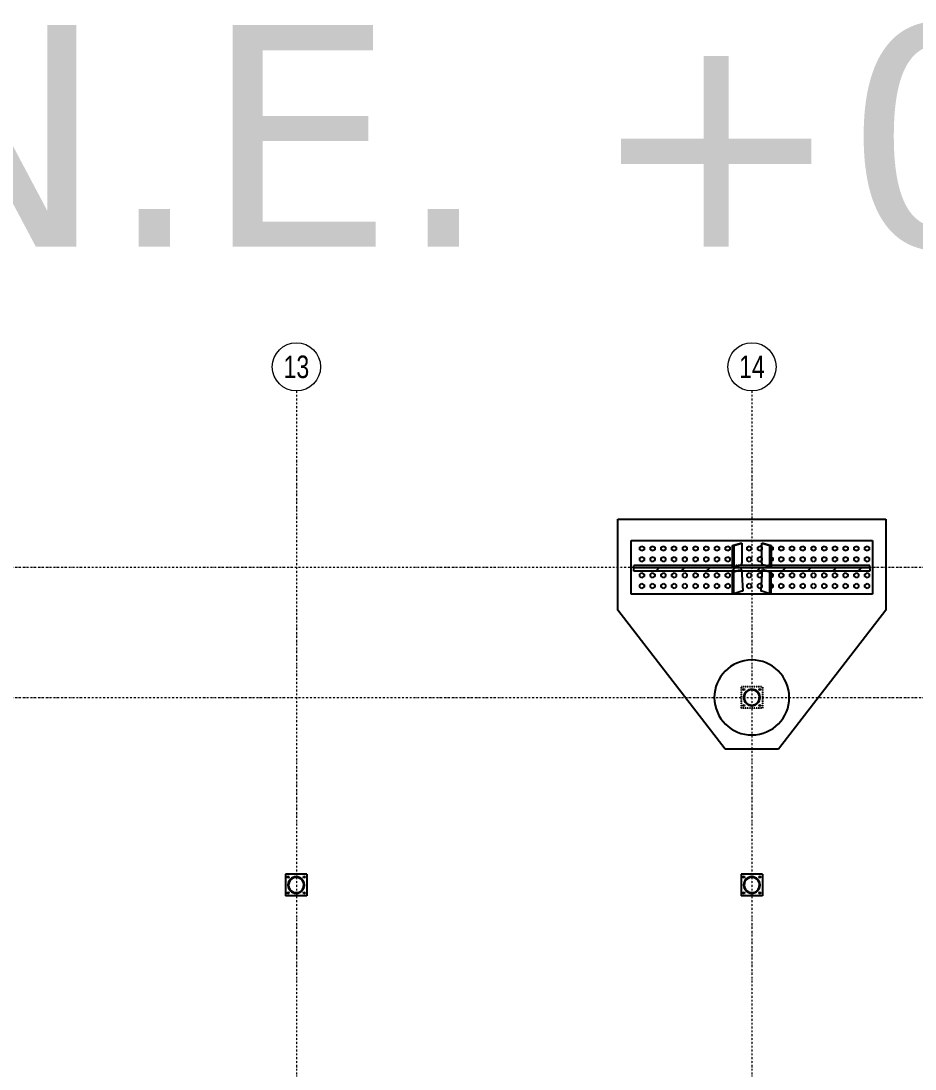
# Model space of a CAD drawing. Header units: millimetres. Extents: x 1541 to 289025, y -12015 to 47026.
# Drawn here: x 14821 to 16030, y -10196 to -8778 of the extents above; entities that cross this region are included whole.
import ezdxf
from ezdxf.enums import TextEntityAlignment as Align

# ---------------------------------------------------------------- set-up
doc = ezdxf.new("R2010")
doc.units = ezdxf.units.MM
doc.header["$LTSCALE"] = 0.1
for name, pattern in [('DASHDOTX2', [50.8, 25.4, -12.7, 0, -12.7]), ('DXK_LINE_DOT2', [3.9198, 1.9599, -1.9599]), ('Grid Line', [3.33375, 1.905, -0.47625, 0.47625, -0.47625])]:
    doc.linetypes.add(name, pattern=pattern)
doc.layers.get('0').update_dxf_attribs({"color": 255})
doc.layers.add('E_EJES', color=8, linetype='Continuous', lineweight=9)
doc.layers.add('E_EJES-1', color=8, linetype='Grid Line', lineweight=9)
doc.layers.add('TEXTO GENRAL', color=3, linetype='Continuous')
doc.styles.add('Swis721 LtCn BT_1', font='swisscl.ttf', dxfattribs={"height": 0.42})
doc.styles.add('TEXTO GENERAL', font='verdana.ttf', dxfattribs={"height": 0.9})

msp = doc.modelspace()

# ---------------------------------------------------------------- hatches: boundary and pattern name
at = {"linetype": 'Continuous'}
h = msp.add_hatch(dxfattribs=at)
h.set_pattern_fill('', scale=7.611392, style=0, pattern_type=0)
h.set_pattern_definition([(45, (15650.144, -9517.53), (-17.088, 17.088), [])])
h.paths.add_polyline_path([(15969.1, -9517.5), (15650.1, -9517.5), (15650.1, -9518.3), (15650.3, -9522.2), (15968.9, -9522.2), (15969.1, -9518.3)])
h = msp.add_hatch(dxfattribs=at)
h.set_pattern_fill('', scale=7.611392, style=0, pattern_type=0)
h.set_pattern_definition([(45, (15820.448, -9690.706), (-17.088, 17.088), [])])
h.paths.add_polyline_path([(15820.7, -9692.9), (15820.4, -9690.7), (15819.8, -9688.6), (15818.8, -9686.7), (15817.4, -9685), (15815.7, -9683.7), (15813.8, -9682.6), (15811.8, -9682), (15809.6, -9681.8), (15807.4, -9682), (15805.4, -9682.6), (15803.5, -9683.7), (15801.8, -9685), (15800.4, -9686.7), (15799.4, -9688.6), (15798.8, -9690.7), (15798.6, -9692.9), (15798.8, -9695), (15799.4, -9697.1), (15800.4, -9699), (15801.8, -9700.7), (15803.5, -9702.1), (15805.4, -9703.1), (15807.4, -9703.7), (15809.6, -9703.9), (15811.8, -9703.7), (15813.8, -9703.1), (15815.7, -9702.1), (15817.4, -9700.7), (15818.8, -9699), (15819.8, -9697.1), (15820.4, -9695)])
h.paths.add_polyline_path([(15819.1, -9696.8), (15818.2, -9698.6), (15816.9, -9700.2), (15815.3, -9701.5), (15813.6, -9702.4), (15811.6, -9703), (15809.6, -9703.2), (15807.6, -9703), (15805.7, -9702.4), (15803.9, -9701.5), (15802.3, -9700.2), (15801, -9698.6), (15800.1, -9696.8), (15799.5, -9694.9), (15799.3, -9692.9), (15799.5, -9690.8), (15800.1, -9688.9), (15801, -9687.1), (15802.3, -9685.6), (15803.9, -9684.3), (15805.7, -9683.3), (15807.6, -9682.7), (15809.6, -9682.5), (15811.6, -9682.7), (15813.6, -9683.3), (15815.3, -9684.3), (15816.9, -9685.6), (15818.2, -9687.1), (15819.1, -9688.9), (15819.7, -9690.8), (15819.9, -9692.9), (15819.7, -9694.9)])
h = msp.add_hatch(color=96, dxfattribs=at)
h.paths.add_polyline_path([(15204.5, -9946.6), (15204.3, -9944.4), (15203.7, -9942.4), (15202.6, -9940.4), (15201.3, -9938.8), (15199.6, -9937.4), (15197.7, -9936.4), (15195.6, -9935.7), (15193.4, -9935.5), (15191.3, -9935.7), (15189.2, -9936.4), (15187.3, -9937.4), (15185.6, -9938.8), (15184.3, -9940.4), (15183.2, -9942.4), (15182.6, -9944.4), (15182.4, -9946.6), (15182.6, -9948.7), (15183.2, -9950.8), (15184.3, -9952.7), (15185.6, -9954.4), (15187.3, -9955.8), (15189.2, -9956.8), (15191.3, -9957.4), (15193.4, -9957.6), (15195.6, -9957.4), (15197.7, -9956.8), (15199.6, -9955.8), (15201.3, -9954.4), (15202.6, -9952.7), (15203.7, -9950.8), (15204.3, -9948.7)])
h.paths.add_polyline_path([(15203, -9950.5), (15202, -9952.3), (15200.8, -9953.9), (15199.2, -9955.2), (15197.4, -9956.1), (15195.5, -9956.7), (15193.4, -9956.9), (15191.4, -9956.7), (15189.5, -9956.1), (15187.7, -9955.2), (15186.1, -9953.9), (15184.9, -9952.3), (15183.9, -9950.5), (15183.3, -9948.6), (15183.1, -9946.6), (15183.3, -9944.6), (15183.9, -9942.6), (15184.9, -9940.8), (15186.1, -9939.3), (15187.7, -9938), (15189.5, -9937), (15191.4, -9936.5), (15193.4, -9936.3), (15195.5, -9936.5), (15197.4, -9937), (15199.2, -9938), (15200.8, -9939.3), (15202, -9940.8), (15203, -9942.6), (15203.6, -9944.6), (15203.8, -9946.6), (15203.6, -9948.6)])
h = msp.add_hatch(color=96, dxfattribs=at)
h.paths.add_polyline_path([(15820.7, -9946.6), (15820.4, -9944.4), (15819.8, -9942.4), (15818.8, -9940.4), (15817.4, -9938.8), (15815.7, -9937.4), (15813.8, -9936.4), (15811.8, -9935.7), (15809.6, -9935.5), (15807.4, -9935.7), (15805.4, -9936.4), (15803.5, -9937.4), (15801.8, -9938.8), (15800.4, -9940.4), (15799.4, -9942.4), (15798.8, -9944.4), (15798.6, -9946.6), (15798.8, -9948.7), (15799.4, -9950.8), (15800.4, -9952.7), (15801.8, -9954.4), (15803.5, -9955.8), (15805.4, -9956.8), (15807.4, -9957.4), (15809.6, -9957.6), (15811.8, -9957.4), (15813.8, -9956.8), (15815.7, -9955.8), (15817.4, -9954.4), (15818.8, -9952.7), (15819.8, -9950.8), (15820.4, -9948.7)])
h.paths.add_polyline_path([(15819.1, -9950.5), (15818.2, -9952.3), (15816.9, -9953.9), (15815.3, -9955.2), (15813.6, -9956.1), (15811.6, -9956.7), (15809.6, -9956.9), (15807.6, -9956.7), (15805.7, -9956.1), (15803.9, -9955.2), (15802.3, -9953.9), (15801, -9952.3), (15800.1, -9950.5), (15799.5, -9948.6), (15799.3, -9946.6), (15799.5, -9944.6), (15800.1, -9942.6), (15801, -9940.8), (15802.3, -9939.3), (15803.9, -9938), (15805.7, -9937), (15807.6, -9936.5), (15809.6, -9936.3), (15811.6, -9936.5), (15813.6, -9937), (15815.3, -9938), (15816.9, -9939.3), (15818.2, -9940.8), (15819.1, -9942.6), (15819.7, -9944.6), (15819.9, -9946.6), (15819.7, -9948.6)])

# ---------------------------------------------------------------- linework, layer by layer
at = {"color": 2, "linetype": 'Continuous'}
for p, q in [((15628.4, -9574.7), (15628.4, -9451.5)), ((15628.4, -9451.5), (15990.8, -9451.5)), ((15990.8, -9451.5), (15990.8, -9574.7)), ((15646.5, -9553), (15646.5, -9480.5)), ((15646.5, -9480.5), (15972.7, -9480.5)), ((15783.4, -9487.4), (15794.2, -9484.2)), ((15785.2, -9487.3), (15796, -9484.2)), ((15794.2, -9484.2), (15796, -9484.2)), ((15796, -9484.2), (15796, -9510.3)), ((15823.2, -9484.2), (15825, -9484.2)), ((15823.2, -9510.3), (15823.2, -9484.2)), ((15823.2, -9484.2), (15834, -9487.3)), ((15825, -9484.2), (15835.9, -9487.4)), ((15972.7, -9480.5), (15972.7, -9553)), ((15783.4, -9487.4), (15785.2, -9487.3)), ((15783.4, -9516.4), (15783.4, -9487.4)), ((15785.2, -9487.3), (15785.3, -9516.3)), ((15834, -9516.3), (15834, -9487.3)), ((15834, -9487.3), (15835.9, -9487.4)), ((15835.9, -9487.4), (15835.9, -9516.4)), ((15785.3, -9516.3), (15795.2, -9513.4)), ((15796, -9510.3), (15795.2, -9513.4)), ((15824, -9513.4), (15823.2, -9510.3)), ((15834, -9516.3), (15824, -9513.4)), ((15650.1, -9517.5), (15650.1, -9514.4)), ((15783.4, -9514.4), (15650.1, -9514.4)), ((15650.1, -9518.3), (15650.1, -9517.5)), ((15969.1, -9517.5), (15650.1, -9517.5)), ((15650.1, -9522.2), (15650.1, -9518.3)), ((15650.3, -9522.2), (15650.1, -9518.3)), ((15650.3, -9522.2), (15650.1, -9522.2)), ((15968.9, -9522.2), (15650.3, -9522.2)), ((15785.3, -9516.3), (15783.4, -9516.4)), ((15787.6, -9522.2), (15783.4, -9523.5)), ((15783.4, -9523.5), (15785.3, -9523.4)), ((15783.4, -9552.6), (15783.4, -9523.5)), ((15789.3, -9522.2), (15785.3, -9523.4)), ((15785.3, -9552.5), (15785.3, -9523.4)), ((15827.3, -9514.4), (15791.9, -9514.4)), ((15796, -9520.2), (15796.1, -9522.2)), ((15796.1, -9522.2), (15796.3, -9526.4)), ((15796.3, -9526.4), (15797.3, -9548.9)), ((15823, -9526.4), (15821.9, -9548.9)), ((15823.1, -9522.2), (15823, -9526.4)), ((15823.2, -9520.2), (15823.1, -9522.2)), ((15834, -9523.4), (15829.9, -9522.2)), ((15835.8, -9523.5), (15831.6, -9522.2)), ((15835.9, -9516.4), (15834, -9516.3)), ((15834, -9552.5), (15834, -9523.4)), ((15834, -9523.4), (15835.8, -9523.5)), ((15835.8, -9552.6), (15835.8, -9523.5)), ((15969.1, -9514.4), (15835.9, -9514.4)), ((15969.1, -9518.3), (15968.9, -9522.2)), ((15969.1, -9522.2), (15968.9, -9522.2)), ((15969.1, -9517.5), (15969.1, -9514.4)), ((15969.1, -9518.3), (15969.1, -9517.5)), ((15969.1, -9518.3), (15969.1, -9522.2)), ((15972.7, -9553), (15646.5, -9553)), ((15783.4, -9552.6), (15785.3, -9552.5)), ((15796.3, -9549.2), (15785.3, -9552.5)), ((15797.3, -9548.9), (15796.3, -9549.2)), ((15823, -9549.2), (15821.9, -9548.9)), ((15834, -9552.5), (15823, -9549.2)), ((15834, -9552.5), (15835.8, -9552.6)), ((15773.4, -9763), (15628.4, -9574.7)), ((15990.8, -9574.7), (15845.9, -9763)), ((15845.9, -9763), (15773.4, -9763)), ((15207.9, -9932.1), (15178.9, -9932.1)), ((15178.9, -9932.1), (15178.9, -9961.1)), ((15207.9, -9932.1), (15207.9, -9961.1)), ((15824.1, -9932.1), (15795.1, -9932.1)), ((15795.1, -9932.1), (15795.1, -9961.1)), ((15824.1, -9932.1), (15824.1, -9961.1)), ((15207.9, -9961.1), (15178.9, -9961.1)), ((15824.1, -9961.1), (15795.1, -9961.1))]:
    msp.add_line(p, q, dxfattribs=at)
at = {"color": 7, "linetype": 'Continuous'}
for p, q in [((15658.1, -9489.7), (15661, -9488)), ((15658.1, -9493), (15658.1, -9489.7)), ((15661, -9494.7), (15658.1, -9493)), ((15661, -9488), (15663.9, -9489.7)), ((15663.9, -9493), (15661, -9494.7)), ((15663.9, -9489.7), (15663.9, -9493)), ((15672.6, -9489.7), (15675.5, -9488)), ((15672.6, -9493), (15672.6, -9489.7)), ((15675.5, -9494.7), (15672.6, -9493)), ((15675.5, -9488), (15678.4, -9489.7)), ((15678.4, -9493), (15675.5, -9494.7)), ((15678.4, -9489.7), (15678.4, -9493)), ((15687.1, -9489.7), (15690, -9488)), ((15687.1, -9493), (15687.1, -9489.7)), ((15690, -9494.7), (15687.1, -9493)), ((15690, -9488), (15692.9, -9489.7)), ((15692.9, -9493), (15690, -9494.7)), ((15692.9, -9489.7), (15692.9, -9493)), ((15701.6, -9489.7), (15704.5, -9488)), ((15701.6, -9493), (15701.6, -9489.7)), ((15704.5, -9494.7), (15701.6, -9493)), ((15704.5, -9488), (15707.4, -9489.7)), ((15707.4, -9493), (15704.5, -9494.7)), ((15707.4, -9489.7), (15707.4, -9493)), ((15716.1, -9489.7), (15719, -9488)), ((15716.1, -9493), (15716.1, -9489.7)), ((15719, -9494.7), (15716.1, -9493)), ((15719, -9488), (15721.9, -9489.7)), ((15721.9, -9493), (15719, -9494.7)), ((15721.9, -9489.7), (15721.9, -9493)), ((15730.6, -9489.7), (15733.5, -9488)), ((15730.6, -9493), (15730.6, -9489.7)), ((15733.5, -9494.7), (15730.6, -9493)), ((15733.5, -9488), (15736.4, -9489.7)), ((15736.4, -9493), (15733.5, -9494.7)), ((15736.4, -9489.7), (15736.4, -9493)), ((15745.1, -9489.7), (15748, -9488)), ((15745.1, -9493), (15745.1, -9489.7)), ((15748, -9494.7), (15745.1, -9493)), ((15748, -9488), (15750.9, -9489.7)), ((15750.9, -9493), (15748, -9494.7)), ((15750.9, -9489.7), (15750.9, -9493)), ((15759.6, -9489.7), (15762.5, -9488)), ((15759.6, -9493), (15759.6, -9489.7)), ((15762.5, -9494.7), (15759.6, -9493)), ((15762.5, -9488), (15765.4, -9489.7)), ((15765.4, -9493), (15762.5, -9494.7)), ((15765.4, -9489.7), (15765.4, -9493)), ((15774.1, -9489.7), (15777, -9488)), ((15774.1, -9493), (15774.1, -9489.7)), ((15777, -9494.7), (15774.1, -9493)), ((15777, -9488), (15779.9, -9489.7)), ((15779.9, -9493), (15777, -9494.7)), ((15779.9, -9489.7), (15779.9, -9493)), ((15803.1, -9489.7), (15806, -9488)), ((15803.1, -9493), (15803.1, -9489.7)), ((15806, -9494.7), (15803.1, -9493)), ((15806, -9488), (15808.9, -9489.7)), ((15808.9, -9493), (15806, -9494.7)), ((15808.9, -9489.7), (15808.9, -9493)), ((15817.6, -9489.7), (15820.5, -9488)), ((15817.6, -9493), (15817.6, -9489.7)), ((15820.5, -9494.7), (15817.6, -9493)), ((15823.4, -9489.7), (15820.5, -9488)), ((15823.4, -9493), (15820.5, -9494.7)), ((15823.4, -9493), (15823.4, -9489.7)), ((15835.9, -9488.5), (15837.9, -9489.7)), ((15837.9, -9493), (15835.9, -9494.2)), ((15837.9, -9489.7), (15837.9, -9493)), ((15846.6, -9489.7), (15849.5, -9488)), ((15846.6, -9493), (15846.6, -9489.7)), ((15849.5, -9494.7), (15846.6, -9493)), ((15849.5, -9488), (15852.4, -9489.7)), ((15852.4, -9493), (15849.5, -9494.7)), ((15852.4, -9489.7), (15852.4, -9493)), ((15861.1, -9489.7), (15864, -9488)), ((15861.1, -9493), (15861.1, -9489.7)), ((15864, -9494.7), (15861.1, -9493)), ((15864, -9488), (15866.9, -9489.7)), ((15866.9, -9493), (15864, -9494.7)), ((15866.9, -9489.7), (15866.9, -9493)), ((15875.6, -9489.7), (15878.5, -9488)), ((15875.6, -9493), (15875.6, -9489.7)), ((15878.5, -9494.7), (15875.6, -9493)), ((15878.5, -9488), (15881.4, -9489.7)), ((15881.4, -9493), (15878.5, -9494.7)), ((15881.4, -9489.7), (15881.4, -9493)), ((15890.1, -9489.7), (15893, -9488)), ((15890.1, -9493), (15890.1, -9489.7)), ((15893, -9494.7), (15890.1, -9493)), ((15893, -9488), (15895.9, -9489.7)), ((15895.9, -9493), (15893, -9494.7)), ((15895.9, -9489.7), (15895.9, -9493)), ((15904.6, -9489.7), (15907.5, -9488)), ((15904.6, -9493), (15904.6, -9489.7)), ((15907.5, -9494.7), (15904.6, -9493)), ((15907.5, -9488), (15910.4, -9489.7)), ((15910.4, -9493), (15907.5, -9494.7)), ((15910.4, -9489.7), (15910.4, -9493)), ((15919.1, -9489.7), (15922, -9488)), ((15919.1, -9493), (15919.1, -9489.7)), ((15922, -9494.7), (15919.1, -9493)), ((15922, -9488), (15924.9, -9489.7)), ((15924.9, -9493), (15922, -9494.7)), ((15924.9, -9489.7), (15924.9, -9493)), ((15933.6, -9489.7), (15936.5, -9488)), ((15933.6, -9493), (15933.6, -9489.7)), ((15936.5, -9494.7), (15933.6, -9493)), ((15936.5, -9488), (15939.4, -9489.7)), ((15939.4, -9493), (15936.5, -9494.7)), ((15939.4, -9489.7), (15939.4, -9493)), ((15948.1, -9489.7), (15951, -9488)), ((15948.1, -9493), (15948.1, -9489.7)), ((15951, -9494.7), (15948.1, -9493)), ((15951, -9488), (15953.9, -9489.7)), ((15953.9, -9493), (15951, -9494.7)), ((15953.9, -9489.7), (15953.9, -9493)), ((15962.6, -9489.7), (15965.5, -9488)), ((15962.6, -9493), (15962.6, -9489.7)), ((15965.5, -9494.7), (15962.6, -9493)), ((15965.5, -9488), (15968.4, -9489.7)), ((15968.4, -9493), (15965.5, -9494.7)), ((15968.4, -9489.7), (15968.4, -9493)), ((15658.1, -9504.2), (15661, -9502.5)), ((15658.1, -9507.5), (15658.1, -9504.2)), ((15661, -9509.2), (15658.1, -9507.5)), ((15661, -9502.5), (15663.9, -9504.2)), ((15663.9, -9507.5), (15661, -9509.2)), ((15663.9, -9504.2), (15663.9, -9507.5)), ((15672.6, -9504.2), (15675.5, -9502.5)), ((15672.6, -9507.5), (15672.6, -9504.2)), ((15675.5, -9509.2), (15672.6, -9507.5)), ((15675.5, -9502.5), (15678.4, -9504.2)), ((15678.4, -9507.5), (15675.5, -9509.2)), ((15678.4, -9504.2), (15678.4, -9507.5)), ((15687.1, -9504.2), (15690, -9502.5)), ((15687.1, -9507.5), (15687.1, -9504.2)), ((15690, -9509.2), (15687.1, -9507.5)), ((15690, -9502.5), (15692.9, -9504.2)), ((15692.9, -9507.5), (15690, -9509.2)), ((15692.9, -9504.2), (15692.9, -9507.5)), ((15701.6, -9504.2), (15704.5, -9502.5)), ((15701.6, -9507.5), (15701.6, -9504.2)), ((15704.5, -9509.2), (15701.6, -9507.5)), ((15704.5, -9502.5), (15707.4, -9504.2)), ((15707.4, -9507.5), (15704.5, -9509.2)), ((15707.4, -9504.2), (15707.4, -9507.5)), ((15716.1, -9504.2), (15719, -9502.5)), ((15716.1, -9507.5), (15716.1, -9504.2)), ((15719, -9509.2), (15716.1, -9507.5)), ((15719, -9502.5), (15721.9, -9504.2)), ((15721.9, -9507.5), (15719, -9509.2)), ((15721.9, -9504.2), (15721.9, -9507.5)), ((15730.6, -9504.2), (15733.5, -9502.5)), ((15730.6, -9507.5), (15730.6, -9504.2)), ((15733.5, -9509.2), (15730.6, -9507.5)), ((15733.5, -9502.5), (15736.4, -9504.2)), ((15736.4, -9507.5), (15733.5, -9509.2)), ((15736.4, -9504.2), (15736.4, -9507.5)), ((15745.1, -9504.2), (15748, -9502.5)), ((15745.1, -9507.5), (15745.1, -9504.2)), ((15748, -9509.2), (15745.1, -9507.5)), ((15748, -9502.5), (15750.9, -9504.2)), ((15750.9, -9507.5), (15748, -9509.2)), ((15750.9, -9504.2), (15750.9, -9507.5)), ((15759.6, -9504.2), (15762.5, -9502.5)), ((15759.6, -9507.5), (15759.6, -9504.2)), ((15762.5, -9509.2), (15759.6, -9507.5)), ((15762.5, -9502.5), (15765.4, -9504.2)), ((15765.4, -9507.5), (15762.5, -9509.2)), ((15765.4, -9504.2), (15765.4, -9507.5)), ((15774.1, -9504.2), (15777, -9502.5)), ((15774.1, -9507.5), (15774.1, -9504.2)), ((15777, -9509.2), (15774.1, -9507.5)), ((15777, -9502.5), (15779.9, -9504.2)), ((15779.9, -9507.5), (15777, -9509.2)), ((15779.9, -9504.2), (15779.9, -9507.5)), ((15803.1, -9504.2), (15806, -9502.5)), ((15803.1, -9507.5), (15803.1, -9504.2)), ((15806, -9509.2), (15803.1, -9507.5)), ((15806, -9502.5), (15808.9, -9504.2)), ((15808.9, -9507.5), (15806, -9509.2)), ((15808.9, -9504.2), (15808.9, -9507.5)), ((15817.6, -9504.2), (15820.5, -9502.5)), ((15817.6, -9507.5), (15817.6, -9504.2)), ((15820.5, -9509.2), (15817.6, -9507.5)), ((15823.4, -9504.2), (15820.5, -9502.5)), ((15823.4, -9507.5), (15820.5, -9509.2)), ((15823.4, -9507.5), (15823.4, -9504.2)), ((15835.9, -9503), (15837.9, -9504.2)), ((15837.9, -9507.5), (15835.9, -9508.7)), ((15837.9, -9504.2), (15837.9, -9507.5)), ((15846.6, -9504.2), (15849.5, -9502.5)), ((15846.6, -9507.5), (15846.6, -9504.2)), ((15849.5, -9509.2), (15846.6, -9507.5)), ((15849.5, -9502.5), (15852.4, -9504.2)), ((15852.4, -9507.5), (15849.5, -9509.2)), ((15852.4, -9504.2), (15852.4, -9507.5)), ((15861.1, -9504.2), (15864, -9502.5)), ((15861.1, -9507.5), (15861.1, -9504.2)), ((15864, -9509.2), (15861.1, -9507.5)), ((15864, -9502.5), (15866.9, -9504.2)), ((15866.9, -9507.5), (15864, -9509.2)), ((15866.9, -9504.2), (15866.9, -9507.5)), ((15875.6, -9504.2), (15878.5, -9502.5)), ((15875.6, -9507.5), (15875.6, -9504.2)), ((15878.5, -9509.2), (15875.6, -9507.5)), ((15878.5, -9502.5), (15881.4, -9504.2)), ((15881.4, -9507.5), (15878.5, -9509.2)), ((15881.4, -9504.2), (15881.4, -9507.5)), ((15890.1, -9504.2), (15893, -9502.5)), ((15890.1, -9507.5), (15890.1, -9504.2)), ((15893, -9509.2), (15890.1, -9507.5)), ((15893, -9502.5), (15895.9, -9504.2)), ((15895.9, -9507.5), (15893, -9509.2)), ((15895.9, -9504.2), (15895.9, -9507.5)), ((15904.6, -9504.2), (15907.5, -9502.5)), ((15904.6, -9507.5), (15904.6, -9504.2)), ((15907.5, -9509.2), (15904.6, -9507.5)), ((15907.5, -9502.5), (15910.4, -9504.2)), ((15910.4, -9507.5), (15907.5, -9509.2)), ((15910.4, -9504.2), (15910.4, -9507.5)), ((15919.1, -9504.2), (15922, -9502.5)), ((15919.1, -9507.5), (15919.1, -9504.2)), ((15922, -9509.2), (15919.1, -9507.5)), ((15922, -9502.5), (15924.9, -9504.2)), ((15924.9, -9507.5), (15922, -9509.2)), ((15924.9, -9504.2), (15924.9, -9507.5)), ((15933.6, -9504.2), (15936.5, -9502.5)), ((15933.6, -9507.5), (15933.6, -9504.2)), ((15936.5, -9509.2), (15933.6, -9507.5)), ((15936.5, -9502.5), (15939.4, -9504.2)), ((15939.4, -9507.5), (15936.5, -9509.2)), ((15939.4, -9504.2), (15939.4, -9507.5)), ((15948.1, -9504.2), (15951, -9502.5)), ((15948.1, -9507.5), (15948.1, -9504.2)), ((15951, -9509.2), (15948.1, -9507.5)), ((15951, -9502.5), (15953.9, -9504.2)), ((15953.9, -9507.5), (15951, -9509.2)), ((15953.9, -9504.2), (15953.9, -9507.5)), ((15962.6, -9504.2), (15965.5, -9502.5)), ((15962.6, -9507.5), (15962.6, -9504.2)), ((15965.5, -9509.2), (15962.6, -9507.5)), ((15965.5, -9502.5), (15968.4, -9504.2)), ((15968.4, -9507.5), (15965.5, -9509.2)), ((15968.4, -9504.2), (15968.4, -9507.5)), ((15658.1, -9525.9), (15661, -9524.2)), ((15658.1, -9529.3), (15658.1, -9525.9)), ((15661, -9524.2), (15663.9, -9525.9)), ((15663.9, -9525.9), (15663.9, -9529.3)), ((15672.6, -9525.9), (15675.5, -9524.2)), ((15672.6, -9529.3), (15672.6, -9525.9)), ((15675.5, -9524.2), (15678.4, -9525.9)), ((15678.4, -9525.9), (15678.4, -9529.3)), ((15687.1, -9525.9), (15690, -9524.2)), ((15687.1, -9529.3), (15687.1, -9525.9)), ((15690, -9524.2), (15692.9, -9525.9)), ((15692.9, -9525.9), (15692.9, -9529.3)), ((15701.6, -9525.9), (15704.5, -9524.2)), ((15701.6, -9529.3), (15701.6, -9525.9)), ((15704.5, -9524.2), (15707.4, -9525.9)), ((15707.4, -9525.9), (15707.4, -9529.3)), ((15716.1, -9525.9), (15719, -9524.2)), ((15716.1, -9529.3), (15716.1, -9525.9)), ((15719, -9524.2), (15721.9, -9525.9)), ((15721.9, -9525.9), (15721.9, -9529.3)), ((15730.6, -9525.9), (15733.5, -9524.2)), ((15730.6, -9529.3), (15730.6, -9525.9)), ((15733.5, -9524.2), (15736.4, -9525.9)), ((15736.4, -9525.9), (15736.4, -9529.3)), ((15745.1, -9525.9), (15748, -9524.2)), ((15745.1, -9529.3), (15745.1, -9525.9)), ((15748, -9524.2), (15750.9, -9525.9)), ((15750.9, -9525.9), (15750.9, -9529.3)), ((15759.6, -9525.9), (15762.5, -9524.2)), ((15759.6, -9529.3), (15759.6, -9525.9)), ((15762.5, -9524.2), (15765.4, -9525.9)), ((15765.4, -9525.9), (15765.4, -9529.3)), ((15774.1, -9525.9), (15777, -9524.2)), ((15774.1, -9529.3), (15774.1, -9525.9)), ((15777, -9524.2), (15779.9, -9525.9)), ((15779.9, -9525.9), (15779.9, -9529.3)), ((15803.1, -9525.9), (15806, -9524.2)), ((15803.1, -9529.3), (15803.1, -9525.9)), ((15806, -9524.2), (15808.9, -9525.9)), ((15808.9, -9525.9), (15808.9, -9529.3)), ((15817.6, -9525.9), (15820.5, -9524.2)), ((15817.6, -9529.3), (15817.6, -9525.9)), ((15823.4, -9525.9), (15820.5, -9524.2)), ((15823.4, -9529.3), (15823.4, -9525.9)), ((15835.8, -9524.7), (15837.9, -9525.9)), ((15837.9, -9525.9), (15837.9, -9529.3)), ((15846.6, -9525.9), (15849.5, -9524.2)), ((15846.6, -9529.3), (15846.6, -9525.9)), ((15849.5, -9524.2), (15852.4, -9525.9)), ((15852.4, -9525.9), (15852.4, -9529.3)), ((15861.1, -9525.9), (15864, -9524.2)), ((15861.1, -9529.3), (15861.1, -9525.9)), ((15864, -9524.2), (15866.9, -9525.9)), ((15866.9, -9525.9), (15866.9, -9529.3)), ((15875.6, -9525.9), (15878.5, -9524.2)), ((15875.6, -9529.3), (15875.6, -9525.9)), ((15878.5, -9524.2), (15881.4, -9525.9)), ((15881.4, -9525.9), (15881.4, -9529.3)), ((15890.1, -9525.9), (15893, -9524.2)), ((15890.1, -9529.3), (15890.1, -9525.9)), ((15893, -9524.2), (15895.9, -9525.9)), ((15895.9, -9525.9), (15895.9, -9529.3)), ((15904.6, -9525.9), (15907.5, -9524.2)), ((15904.6, -9529.3), (15904.6, -9525.9)), ((15907.5, -9524.2), (15910.4, -9525.9)), ((15910.4, -9525.9), (15910.4, -9529.3)), ((15919.1, -9525.9), (15922, -9524.2)), ((15919.1, -9529.3), (15919.1, -9525.9)), ((15922, -9524.2), (15924.9, -9525.9)), ((15924.9, -9525.9), (15924.9, -9529.3)), ((15933.6, -9525.9), (15936.5, -9524.2)), ((15933.6, -9529.3), (15933.6, -9525.9)), ((15936.5, -9524.2), (15939.4, -9525.9)), ((15939.4, -9525.9), (15939.4, -9529.3)), ((15948.1, -9525.9), (15951, -9524.2)), ((15948.1, -9529.3), (15948.1, -9525.9)), ((15951, -9524.2), (15953.9, -9525.9)), ((15953.9, -9525.9), (15953.9, -9529.3)), ((15962.6, -9525.9), (15965.5, -9524.2)), ((15962.6, -9529.3), (15962.6, -9525.9)), ((15965.5, -9524.2), (15968.4, -9525.9)), ((15968.4, -9525.9), (15968.4, -9529.3)), ((15661, -9530.9), (15658.1, -9529.3)), ((15658.1, -9540.4), (15661, -9538.7)), ((15658.1, -9543.8), (15658.1, -9540.4)), ((15663.9, -9529.3), (15661, -9530.9)), ((15661, -9538.7), (15663.9, -9540.4)), ((15663.9, -9540.4), (15663.9, -9543.8)), ((15675.5, -9530.9), (15672.6, -9529.3)), ((15672.6, -9540.4), (15675.5, -9538.7)), ((15672.6, -9543.8), (15672.6, -9540.4)), ((15678.4, -9529.3), (15675.5, -9530.9)), ((15675.5, -9538.7), (15678.4, -9540.4)), ((15678.4, -9540.4), (15678.4, -9543.8)), ((15690, -9530.9), (15687.1, -9529.3)), ((15687.1, -9540.4), (15690, -9538.7)), ((15687.1, -9543.8), (15687.1, -9540.4)), ((15692.9, -9529.3), (15690, -9530.9)), ((15690, -9538.7), (15692.9, -9540.4)), ((15692.9, -9540.4), (15692.9, -9543.8)), ((15704.5, -9530.9), (15701.6, -9529.3)), ((15701.6, -9540.4), (15704.5, -9538.7)), ((15701.6, -9543.8), (15701.6, -9540.4)), ((15707.4, -9529.3), (15704.5, -9530.9)), ((15704.5, -9538.7), (15707.4, -9540.4)), ((15707.4, -9540.4), (15707.4, -9543.8)), ((15719, -9530.9), (15716.1, -9529.3)), ((15716.1, -9540.4), (15719, -9538.7)), ((15716.1, -9543.8), (15716.1, -9540.4)), ((15721.9, -9529.3), (15719, -9530.9)), ((15719, -9538.7), (15721.9, -9540.4)), ((15721.9, -9540.4), (15721.9, -9543.8)), ((15733.5, -9530.9), (15730.6, -9529.3)), ((15730.6, -9540.4), (15733.5, -9538.7)), ((15730.6, -9543.8), (15730.6, -9540.4)), ((15736.4, -9529.3), (15733.5, -9530.9)), ((15733.5, -9538.7), (15736.4, -9540.4)), ((15736.4, -9540.4), (15736.4, -9543.8)), ((15748, -9530.9), (15745.1, -9529.3)), ((15745.1, -9540.4), (15748, -9538.7)), ((15745.1, -9543.8), (15745.1, -9540.4)), ((15750.9, -9529.3), (15748, -9530.9)), ((15748, -9538.7), (15750.9, -9540.4)), ((15750.9, -9540.4), (15750.9, -9543.8)), ((15762.5, -9530.9), (15759.6, -9529.3)), ((15759.6, -9540.4), (15762.5, -9538.7)), ((15759.6, -9543.8), (15759.6, -9540.4)), ((15765.4, -9529.3), (15762.5, -9530.9)), ((15762.5, -9538.7), (15765.4, -9540.4)), ((15765.4, -9540.4), (15765.4, -9543.8)), ((15777, -9530.9), (15774.1, -9529.3)), ((15774.1, -9540.4), (15777, -9538.7)), ((15774.1, -9543.8), (15774.1, -9540.4)), ((15779.9, -9529.3), (15777, -9530.9)), ((15777, -9538.7), (15779.9, -9540.4)), ((15779.9, -9540.4), (15779.9, -9543.8)), ((15806, -9530.9), (15803.1, -9529.3)), ((15803.1, -9540.4), (15806, -9538.7)), ((15803.1, -9543.8), (15803.1, -9540.4)), ((15808.9, -9529.3), (15806, -9530.9)), ((15806, -9538.7), (15808.9, -9540.4)), ((15808.9, -9540.4), (15808.9, -9543.8)), ((15820.5, -9530.9), (15817.6, -9529.3)), ((15817.6, -9540.4), (15820.5, -9538.7)), ((15817.6, -9543.8), (15817.6, -9540.4)), ((15823.4, -9529.3), (15820.5, -9530.9)), ((15823.4, -9540.4), (15820.5, -9538.7)), ((15823.4, -9543.8), (15823.4, -9540.4)), ((15837.9, -9529.3), (15835.8, -9530.4)), ((15835.8, -9539.2), (15837.9, -9540.4)), ((15837.9, -9540.4), (15837.9, -9543.8)), ((15849.5, -9530.9), (15846.6, -9529.3)), ((15846.6, -9540.4), (15849.5, -9538.7)), ((15846.6, -9543.8), (15846.6, -9540.4)), ((15852.4, -9529.3), (15849.5, -9530.9)), ((15849.5, -9538.7), (15852.4, -9540.4)), ((15852.4, -9540.4), (15852.4, -9543.8)), ((15864, -9530.9), (15861.1, -9529.3)), ((15861.1, -9540.4), (15864, -9538.7)), ((15861.1, -9543.8), (15861.1, -9540.4)), ((15866.9, -9529.3), (15864, -9530.9)), ((15864, -9538.7), (15866.9, -9540.4)), ((15866.9, -9540.4), (15866.9, -9543.8)), ((15878.5, -9530.9), (15875.6, -9529.3)), ((15875.6, -9540.4), (15878.5, -9538.7)), ((15875.6, -9543.8), (15875.6, -9540.4)), ((15881.4, -9529.3), (15878.5, -9530.9)), ((15878.5, -9538.7), (15881.4, -9540.4)), ((15881.4, -9540.4), (15881.4, -9543.8)), ((15893, -9530.9), (15890.1, -9529.3)), ((15890.1, -9540.4), (15893, -9538.7)), ((15890.1, -9543.8), (15890.1, -9540.4)), ((15895.9, -9529.3), (15893, -9530.9)), ((15893, -9538.7), (15895.9, -9540.4)), ((15895.9, -9540.4), (15895.9, -9543.8)), ((15907.5, -9530.9), (15904.6, -9529.3)), ((15904.6, -9540.4), (15907.5, -9538.7)), ((15904.6, -9543.8), (15904.6, -9540.4)), ((15910.4, -9529.3), (15907.5, -9530.9)), ((15907.5, -9538.7), (15910.4, -9540.4)), ((15910.4, -9540.4), (15910.4, -9543.8)), ((15922, -9530.9), (15919.1, -9529.3)), ((15919.1, -9540.4), (15922, -9538.7)), ((15919.1, -9543.8), (15919.1, -9540.4)), ((15924.9, -9529.3), (15922, -9530.9)), ((15922, -9538.7), (15924.9, -9540.4)), ((15924.9, -9540.4), (15924.9, -9543.8)), ((15936.5, -9530.9), (15933.6, -9529.3)), ((15933.6, -9540.4), (15936.5, -9538.7)), ((15933.6, -9543.8), (15933.6, -9540.4)), ((15939.4, -9529.3), (15936.5, -9530.9)), ((15936.5, -9538.7), (15939.4, -9540.4)), ((15939.4, -9540.4), (15939.4, -9543.8)), ((15951, -9530.9), (15948.1, -9529.3)), ((15948.1, -9540.4), (15951, -9538.7)), ((15948.1, -9543.8), (15948.1, -9540.4)), ((15953.9, -9529.3), (15951, -9530.9)), ((15951, -9538.7), (15953.9, -9540.4)), ((15953.9, -9540.4), (15953.9, -9543.8)), ((15965.5, -9530.9), (15962.6, -9529.3)), ((15962.6, -9540.4), (15965.5, -9538.7)), ((15962.6, -9543.8), (15962.6, -9540.4)), ((15968.4, -9529.3), (15965.5, -9530.9)), ((15965.5, -9538.7), (15968.4, -9540.4)), ((15968.4, -9540.4), (15968.4, -9543.8)), ((15661, -9545.4), (15658.1, -9543.8)), ((15663.9, -9543.8), (15661, -9545.4)), ((15675.5, -9545.4), (15672.6, -9543.8)), ((15678.4, -9543.8), (15675.5, -9545.4)), ((15690, -9545.4), (15687.1, -9543.8)), ((15692.9, -9543.8), (15690, -9545.4)), ((15704.5, -9545.4), (15701.6, -9543.8)), ((15707.4, -9543.8), (15704.5, -9545.4)), ((15719, -9545.4), (15716.1, -9543.8)), ((15721.9, -9543.8), (15719, -9545.4)), ((15733.5, -9545.4), (15730.6, -9543.8)), ((15736.4, -9543.8), (15733.5, -9545.4)), ((15748, -9545.4), (15745.1, -9543.8)), ((15750.9, -9543.8), (15748, -9545.4)), ((15762.5, -9545.4), (15759.6, -9543.8)), ((15765.4, -9543.8), (15762.5, -9545.4)), ((15777, -9545.4), (15774.1, -9543.8)), ((15779.9, -9543.8), (15777, -9545.4)), ((15806, -9545.4), (15803.1, -9543.8)), ((15808.9, -9543.8), (15806, -9545.4)), ((15820.5, -9545.4), (15817.6, -9543.8)), ((15823.4, -9543.8), (15820.5, -9545.4)), ((15837.9, -9543.8), (15835.8, -9544.9)), ((15849.5, -9545.4), (15846.6, -9543.8)), ((15852.4, -9543.8), (15849.5, -9545.4)), ((15864, -9545.4), (15861.1, -9543.8)), ((15866.9, -9543.8), (15864, -9545.4)), ((15878.5, -9545.4), (15875.6, -9543.8)), ((15881.4, -9543.8), (15878.5, -9545.4)), ((15893, -9545.4), (15890.1, -9543.8)), ((15895.9, -9543.8), (15893, -9545.4)), ((15907.5, -9545.4), (15904.6, -9543.8)), ((15910.4, -9543.8), (15907.5, -9545.4)), ((15922, -9545.4), (15919.1, -9543.8)), ((15924.9, -9543.8), (15922, -9545.4)), ((15936.5, -9545.4), (15933.6, -9543.8)), ((15939.4, -9543.8), (15936.5, -9545.4)), ((15951, -9545.4), (15948.1, -9543.8)), ((15953.9, -9543.8), (15951, -9545.4)), ((15965.5, -9545.4), (15962.6, -9543.8)), ((15968.4, -9543.8), (15965.5, -9545.4)), ((15797.6, -9682), (15798.2, -9681)), ((15798.2, -9683), (15797.6, -9682)), ((15798.2, -9681), (15799.3, -9681)), ((15799.3, -9683), (15798.2, -9683)), ((15799.3, -9681), (15799.9, -9682)), ((15799.9, -9682), (15799.3, -9683)), ((15819.3, -9682), (15819.9, -9681)), ((15819.9, -9683), (15819.3, -9682)), ((15819.9, -9681), (15821, -9681)), ((15821, -9683), (15819.9, -9683)), ((15821, -9681), (15821.6, -9682)), ((15821.6, -9682), (15821, -9683)), ((15797.6, -9703.7), (15798.2, -9702.8)), ((15798.2, -9704.7), (15797.6, -9703.7)), ((15798.2, -9702.8), (15799.3, -9702.8)), ((15799.3, -9704.7), (15798.2, -9704.7)), ((15799.3, -9702.8), (15799.9, -9703.7)), ((15799.9, -9703.7), (15799.3, -9704.7)), ((15819.3, -9703.7), (15819.9, -9702.8)), ((15819.9, -9704.7), (15819.3, -9703.7)), ((15819.9, -9702.8), (15821, -9702.8)), ((15821, -9704.7), (15819.9, -9704.7)), ((15821, -9702.8), (15821.6, -9703.7)), ((15821.6, -9703.7), (15821, -9704.7)), ((15181.4, -9935.7), (15182, -9934.7)), ((15182, -9936.7), (15181.4, -9935.7)), ((15182, -9934.7), (15183.1, -9934.7)), ((15183.1, -9936.7), (15182, -9936.7)), ((15183.1, -9934.7), (15183.7, -9935.7)), ((15183.7, -9935.7), (15183.1, -9936.7)), ((15203.2, -9935.7), (15203.8, -9934.7)), ((15203.8, -9936.7), (15203.2, -9935.7)), ((15203.8, -9934.7), (15204.9, -9934.7)), ((15204.9, -9936.7), (15203.8, -9936.7)), ((15204.9, -9934.7), (15205.4, -9935.7)), ((15205.4, -9935.7), (15204.9, -9936.7)), ((15797.6, -9935.7), (15798.2, -9934.7)), ((15798.2, -9936.7), (15797.6, -9935.7)), ((15798.2, -9934.7), (15799.3, -9934.7)), ((15799.3, -9936.7), (15798.2, -9936.7)), ((15799.3, -9934.7), (15799.9, -9935.7)), ((15799.9, -9935.7), (15799.3, -9936.7)), ((15819.3, -9935.7), (15819.9, -9934.7)), ((15819.9, -9936.7), (15819.3, -9935.7)), ((15819.9, -9934.7), (15821, -9934.7)), ((15821, -9936.7), (15819.9, -9936.7)), ((15821, -9934.7), (15821.6, -9935.7)), ((15821.6, -9935.7), (15821, -9936.7)), ((15181.4, -9957.5), (15182, -9956.5)), ((15182, -9958.4), (15181.4, -9957.5)), ((15182, -9956.5), (15183.1, -9956.5)), ((15183.1, -9958.4), (15182, -9958.4)), ((15183.1, -9956.5), (15183.7, -9957.5)), ((15183.7, -9957.5), (15183.1, -9958.4)), ((15203.2, -9957.5), (15203.8, -9956.5)), ((15203.8, -9958.4), (15203.2, -9957.5)), ((15203.8, -9956.5), (15204.9, -9956.5)), ((15204.9, -9958.4), (15203.8, -9958.4)), ((15204.9, -9956.5), (15205.4, -9957.5)), ((15205.4, -9957.5), (15204.9, -9958.4)), ((15797.6, -9957.5), (15798.2, -9956.5)), ((15798.2, -9958.4), (15797.6, -9957.5)), ((15798.2, -9956.5), (15799.3, -9956.5)), ((15799.3, -9958.4), (15798.2, -9958.4)), ((15799.3, -9956.5), (15799.9, -9957.5)), ((15799.9, -9957.5), (15799.3, -9958.4)), ((15819.3, -9957.5), (15819.9, -9956.5)), ((15819.9, -9958.4), (15819.3, -9957.5)), ((15819.9, -9956.5), (15821, -9956.5)), ((15821, -9958.4), (15819.9, -9958.4)), ((15821, -9956.5), (15821.6, -9957.5)), ((15821.6, -9957.5), (15821, -9958.4))]:
    msp.add_line(p, q, dxfattribs=at)
at = {"color": 7, "linetype": 'DXK_LINE_DOT2'}
for p, q in [((15791.9, -9514.4), (15783.4, -9514.4)), ((15794.2, -9520.2), (15787.6, -9522.2)), ((15796, -9520.2), (15789.3, -9522.2)), ((15796, -9520.2), (15794.2, -9520.2)), ((15825, -9520.2), (15823.2, -9520.2)), ((15829.9, -9522.2), (15823.2, -9520.2)), ((15831.6, -9522.2), (15825, -9520.2)), ((15835.9, -9514.4), (15827.3, -9514.4)), ((15824.1, -9678.4), (15795.1, -9678.4)), ((15795.1, -9678.4), (15795.1, -9707.4)), ((15824.1, -9678.4), (15824.1, -9707.4)), ((15824.1, -9707.4), (15795.1, -9707.4))]:
    msp.add_line(p, q, dxfattribs=at)
at = {"color": 2, "linetype": 'Continuous'}
for centre, radius, start, end in [((15809.6, -9692.9), 50.7, 6, 186), ((15809.6, -9692.9), 11.1, 11.25, 191.25), ((15809.6, -9692.9), 10.3, 348.75, 168.75), ((15809.6, -9692.9), 50.7, 186, 6), ((15809.6, -9692.9), 11.1, 191.25, 11.25), ((15809.6, -9692.9), 10.3, 168.75, 348.75), ((15193.4, -9946.6), 11.1, 11.25, 191.25), ((15193.4, -9946.6), 10.3, 348.75, 168.75), ((15809.6, -9946.6), 11.1, 11.25, 191.25), ((15809.6, -9946.6), 10.3, 348.75, 168.75), ((15193.4, -9946.6), 11.1, 191.25, 11.25), ((15193.4, -9946.6), 10.3, 168.75, 348.75), ((15809.6, -9946.6), 11.1, 191.25, 11.25), ((15809.6, -9946.6), 10.3, 168.75, 348.75)]:
    msp.add_arc(centre, radius, start, end, dxfattribs=at)
at = {"layer": 'E_EJES'}
for centre in [(15193.7, -9245.6), (15809.8, -9245.6)]:
    msp.add_circle(centre, 32.6, dxfattribs=at)
at = {"layer": 'E_EJES-1', "linetype": 'DASHDOTX2'}
for p, q in [((15193.7, -9278.2), (15193.7, -11903.7)), ((15809.8, -9278.2), (15809.8, -11903.7)), ((10275.7, -9516.7), (17498.5, -9516.7)), ((10275.7, -9692.9), (17498.5, -9692.9))]:
    msp.add_line(p, q, dxfattribs=at)

# ---------------------------------------------------------------- texts
at = {"layer": 'E_EJES', "style": 'Swis721 LtCn BT_1'}
for s, p in [('13', (15193.7, -9245.6)), ('14', (15809.8, -9245.6))]:
    msp.add_text(s, height=30.45, dxfattribs=at).set_placement(p, align=Align.MIDDLE_CENTER)
at = {"layer": 'TEXTO GENRAL', "color": 3, "style": 'TEXTO GENERAL'}
msp.add_text('PLANTA DE PISO 1 N.E. +0.10m', height=300, dxfattribs=at).set_placement((13981.6, -8933.2), align=Align.MIDDLE_CENTER)

doc.saveas('drawing.dxf')
